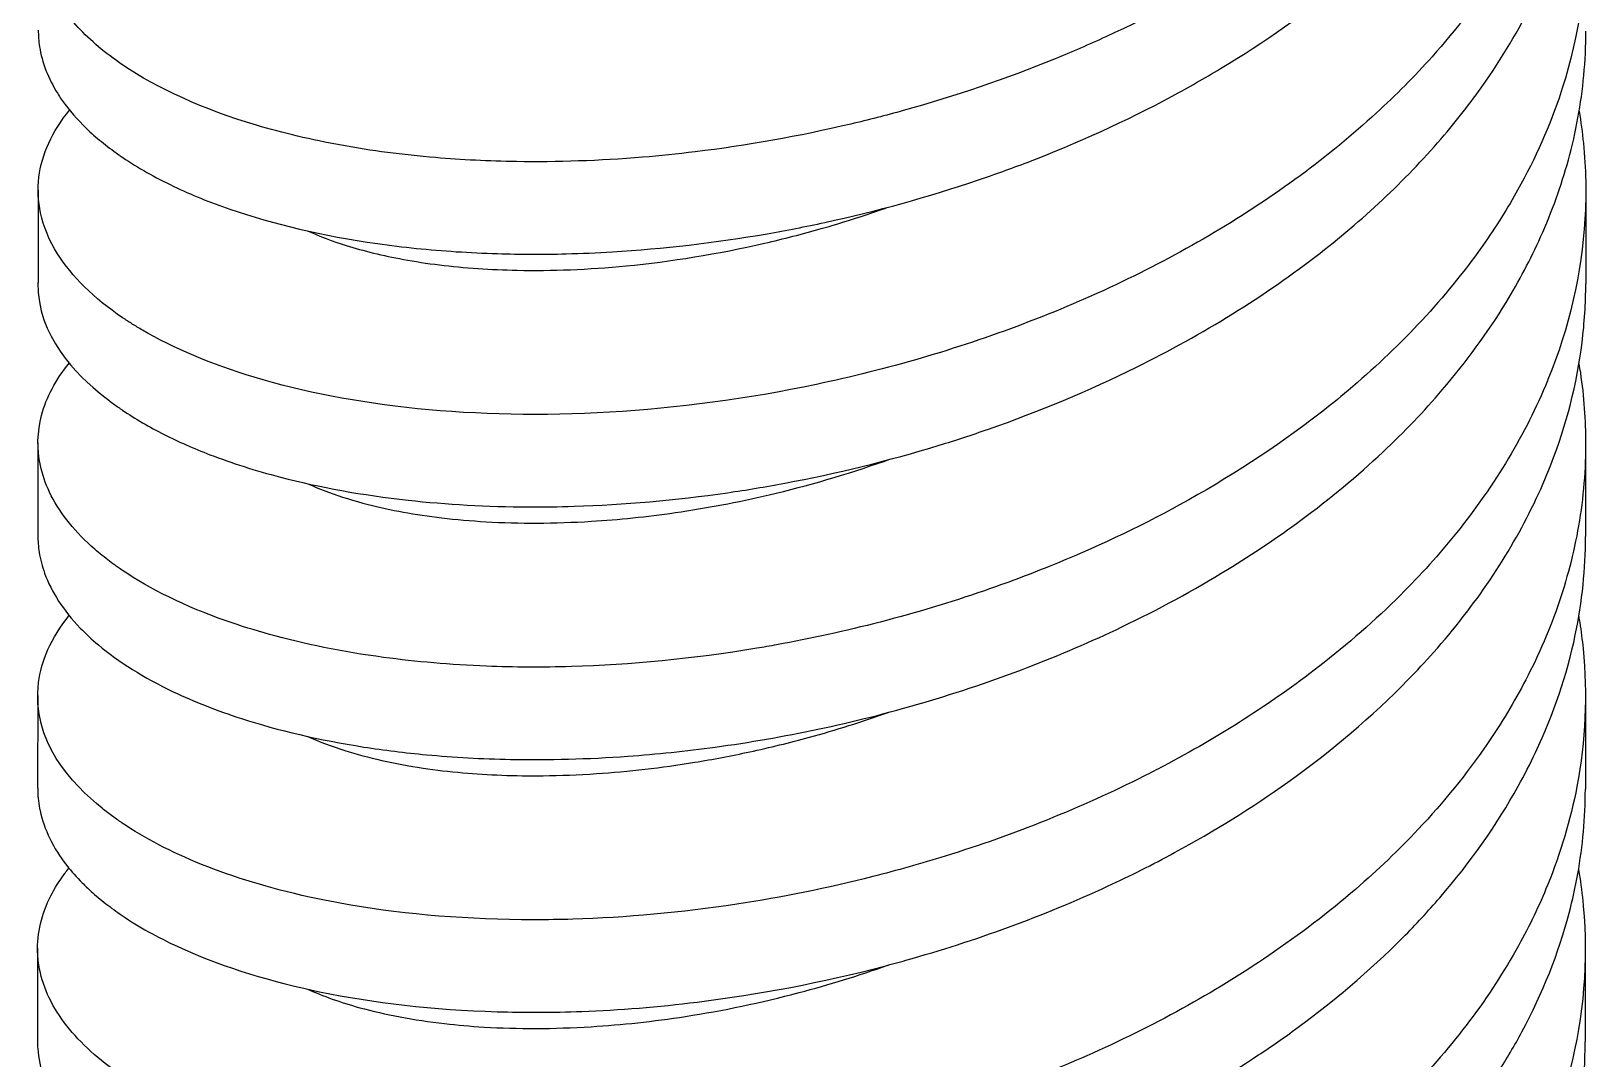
# Model space of a CAD drawing. Header units: millimetres. Extents: x 129 to 6329, y 33 to 3553.
# Drawn here: x 3519.29 to 3539.42, y 2604.66 to 2617.94 of the extents above; entities that cross this region are included whole.
import ezdxf

# ---------------------------------------------------------------- set-up
doc = ezdxf.new("R2010")
doc.units = ezdxf.units.MM
doc.layers.add('vistasIsometricas', color=255, linetype='Continuous')

msp = doc.modelspace()

# ---------------------------------------------------------------- linework, layer by layer
at = {"layer": 'vistasIsometricas', "extrusion": (1e-16, 0.816497, 0.57735)}
for p, q in [((3521.885, 2616.828), (3521.885, 2616.828)), ((3519.384, 2615.885), (3519.383, 2614.69)), ((3539.384, 2615.871), (3539.383, 2614.676)), ((3521.882, 2613.563), (3521.882, 2613.563)), ((3519.382, 2612.621), (3519.381, 2611.426)), ((3539.382, 2612.606), (3539.381, 2611.411)), ((3521.88, 2610.299), (3521.88, 2610.299)), ((3519.379, 2609.356), (3519.378, 2608.161)), ((3539.379, 2609.341), (3539.378, 2608.146)), ((3521.878, 2607.034), (3521.878, 2607.034)), ((3519.377, 2606.091), (3519.376, 2604.896)), ((3539.377, 2606.077), (3539.376, 2604.882))]:
    msp.add_line(p, q, dxfattribs=at)
at = {"layer": 'vistasIsometricas'}
for points, knots in [([(3539.305, 2626.699), (3539.406, 2626.097), (3539.418, 2625.49), (3539.318, 2624.699), (3539.285, 2624.513), (3539.13, 2623.807), (3538.95, 2623.294), (3538.625, 2622.628), (3538.537, 2622.464), (3538.156, 2621.808), (3537.809, 2621.334), (3537.265, 2620.724), (3537.119, 2620.57), (3536.527, 2619.986), (3536.039, 2619.579), (3535.329, 2619.076), (3535.147, 2618.953), (3534.4, 2618.477), (3533.804, 2618.155), (3532.966, 2617.768), (3532.748, 2617.674), (3531.889, 2617.322), (3531.232, 2617.099), (3530.339, 2616.852), (3530.113, 2616.794), (3529.214, 2616.581), (3528.54, 2616.462), (3527.646, 2616.353), (3527.419, 2616.33), (3526.637, 2616.266), (3526.092, 2616.247), (3525.207, 2616.26), (3524.858, 2616.278), (3524.096, 2616.342), (3523.69, 2616.396), (3522.915, 2616.536), (3522.548, 2616.623), (3521.513, 2616.932), (3520.931, 2617.197), (3520.252, 2617.656), (3520.059, 2617.819), (3519.746, 2618.155), (3519.626, 2618.328), (3519.456, 2618.679), (3519.406, 2618.856), (3519.379, 2619.18), (3519.39, 2619.325), (3519.472, 2619.675), (3519.568, 2619.878), (3519.735, 2620.112), (3519.763, 2620.148), (3519.793, 2620.184)], [0.175516, 0.175516, 0.175516, 0.175516, 0.295062, 0.295062, 0.331951, 0.331951, 0.435712, 0.435712, 0.470161, 0.470161, 0.5745, 0.5745, 0.6108, 0.6108, 0.714701, 0.714701, 0.749581, 0.749581, 0.853819, 0.853819, 0.889777, 0.889777, 0.99376, 0.99376, 1.028893, 1.028893, 1.133071, 1.133071, 1.168832, 1.168832, 1.257082, 1.257082, 1.317083, 1.317083, 1.392121, 1.392121, 1.468103, 1.468103, 1.622227, 1.622227, 1.699445, 1.699445, 1.775031, 1.775031, 1.849859, 1.849859, 1.91036, 1.91036, 1.997179, 1.997179, 2.013337, 2.013337, 2.013337, 2.013337]), ([(3520.478, 2616.308), (3520.673, 2616.176), (3520.893, 2616.051), (3521.36, 2615.829), (3521.603, 2615.73), (3522.424, 2615.447), (3523.065, 2615.295), (3523.934, 2615.172), (3524.101, 2615.152), (3524.61, 2615.1), (3524.96, 2615.077), (3525.611, 2615.057), (3525.907, 2615.056), (3526.406, 2615.069), (3526.605, 2615.077), (3527.46, 2615.129), (3528.131, 2615.206), (3529.054, 2615.367), (3529.301, 2615.415), (3530.217, 2615.614), (3530.882, 2615.797), (3531.746, 2616.09), (3531.956, 2616.165), (3532.812, 2616.493), (3533.441, 2616.779), (3534.251, 2617.215), (3534.46, 2617.333), (3535.233, 2617.799), (3535.765, 2618.175), (3536.414, 2618.713), (3536.57, 2618.85), (3537.179, 2619.415), (3537.587, 2619.867), (3538.059, 2620.505), (3538.174, 2620.673), (3538.589, 2621.327), (3538.835, 2621.827), (3539.078, 2622.512), (3539.131, 2622.684), (3539.316, 2623.379), (3539.387, 2623.907), (3539.39, 2624.447), (3539.39, 2624.458), (3539.39, 2624.47)], [0.000013, 0.000013, 0.000013, 0.000013, 0.066579, 0.066579, 0.127844, 0.127844, 0.259614, 0.259614, 0.290363, 0.290363, 0.351294, 0.351294, 0.400533, 0.400533, 0.43267, 0.43267, 0.537521, 0.537521, 0.575811, 0.575811, 0.67924, 0.67924, 0.712688, 0.712688, 0.817256, 0.817256, 0.85438, 0.85438, 0.958086, 0.958086, 0.992363, 0.992363, 1.096741, 1.096741, 1.133179, 1.133179, 1.237048, 1.237048, 1.271825, 1.271825, 1.376087, 1.376087, 1.378301, 1.378301, 1.378301, 1.378301]), ([(3539.302, 2623.434), (3539.312, 2623.376), (3539.321, 2623.317), (3539.329, 2623.258), (3539.348, 2623.123), (3539.363, 2622.987), (3539.373, 2622.85), (3539.423, 2622.149), (3539.354, 2621.438), (3539.162, 2620.736), (3539.127, 2620.611), (3539.089, 2620.486), (3539.047, 2620.361), (3538.856, 2619.799), (3538.586, 2619.245), (3538.24, 2618.711), (3537.996, 2618.333), (3537.714, 2617.965), (3537.397, 2617.61), (3537.174, 2617.36), (3536.933, 2617.117), (3536.676, 2616.881), (3536.064, 2616.319), (3535.359, 2615.8), (3534.583, 2615.339), (3533.818, 2614.885), (3532.985, 2614.487), (3532.111, 2614.156), (3531.25, 2613.83), (3530.35, 2613.568), (3529.442, 2613.377), (3528.547, 2613.188), (3527.645, 2613.068), (3526.769, 2613.017), (3525.905, 2612.967), (3525.067, 2612.984), (3524.286, 2613.063), (3523.516, 2613.141), (3522.802, 2613.28), (3522.174, 2613.47), (3521.621, 2613.637), (3521.135, 2613.843), (3520.731, 2614.078), (3520.687, 2614.104), (3520.643, 2614.131), (3520.601, 2614.157), (3520.595, 2614.16), (3520.59, 2614.164), (3520.585, 2614.167), (3520.569, 2614.177), (3520.553, 2614.187), (3520.538, 2614.197), (3520.527, 2614.204), (3520.517, 2614.211), (3520.507, 2614.218), (3520.496, 2614.225), (3520.484, 2614.233), (3520.476, 2614.238)], [0.377136405, 0.377136405, 0.377136405, 0.377136405, 0.377215501, 0.377215501, 0.377215501, 0.377397888, 0.377397888, 0.377397888, 0.378335314, 0.378335314, 0.378335314, 0.378502621, 0.378502621, 0.378502621, 0.379257287, 0.379257287, 0.379257287, 0.37978974, 0.37978974, 0.37978974, 0.380164552, 0.380164552, 0.380164552, 0.381057762, 0.381057762, 0.381057762, 0.381937573, 0.381937573, 0.381937573, 0.382804587, 0.382804587, 0.382804587, 0.383659304, 0.383659304, 0.383659304, 0.38450226, 0.38450226, 0.38450226, 0.385333932, 0.385333932, 0.385333932, 0.386064448, 0.386064448, 0.386064448, 0.386144893, 0.386144893, 0.386144893, 0.386154749, 0.386154749, 0.386154749, 0.386185115, 0.386185115, 0.386185115, 0.386205226, 0.386205226, 0.386205226, 0.386225338, 0.386225338, 0.386225338, 0.386225338]), ([(3520.475, 2613.043), (3520.638, 2612.933), (3520.818, 2612.828), (3521.197, 2612.637), (3521.394, 2612.55), (3521.887, 2612.36), (3522.192, 2612.263), (3523.022, 2612.047), (3523.574, 2611.946), (3524.662, 2611.826), (3525.184, 2611.797), (3525.917, 2611.793), (3526.112, 2611.796), (3526.954, 2611.822), (3527.619, 2611.88), (3528.539, 2612.013), (3528.786, 2612.054), (3529.701, 2612.226), (3530.37, 2612.389), (3531.242, 2612.656), (3531.453, 2612.725), (3532.322, 2613.028), (3532.962, 2613.295), (3534.436, 2614.024), (3535.235, 2614.518), (3536.554, 2615.544), (3537.093, 2616.054), (3537.748, 2616.825), (3537.928, 2617.058), (3538.343, 2617.657), (3538.559, 2618.029), (3538.885, 2618.718), (3539.007, 2619.031), (3539.217, 2619.714), (3539.296, 2620.083), (3539.369, 2620.678), (3539.384, 2620.901), (3539.388, 2621.152), (3539.388, 2621.178), (3539.388, 2621.205)], [0.000018, 0.000018, 0.000018, 0.000018, 0.055486, 0.055486, 0.107271, 0.107271, 0.176731, 0.176731, 0.284041, 0.284041, 0.374034, 0.374034, 0.40609, 0.40609, 0.510957, 0.510957, 0.549323, 0.549323, 0.652735, 0.652735, 0.686129, 0.686129, 0.790709, 0.790709, 0.937306, 0.937306, 1.061267, 1.061267, 1.113018, 1.113018, 1.191743, 1.191743, 1.255577, 1.255577, 1.329041, 1.329041, 1.373156, 1.373156, 1.3784, 1.3784, 1.3784, 1.3784]), ([(3539.3, 2620.17), (3539.355, 2619.84), (3539.384, 2619.51), (3539.386, 2619.183), (3539.391, 2618.465), (3539.27, 2617.757), (3539.038, 2617.076), (3538.889, 2616.641), (3538.694, 2616.217), (3538.459, 2615.809), (3538.317, 2615.56), (3538.159, 2615.317), (3537.988, 2615.08), (3537.521, 2614.436), (3536.953, 2613.838), (3536.313, 2613.299), (3536.19, 2613.195), (3536.064, 2613.094), (3535.936, 2612.994), (3535.376, 2612.56), (3534.77, 2612.168), (3534.135, 2611.82), (3533.591, 2611.522), (3533.025, 2611.257), (3532.45, 2611.025), (3532.173, 2610.913), (3531.893, 2610.808), (3531.612, 2610.711), (3530.717, 2610.403), (3529.81, 2610.172), (3528.927, 2610.012), (3528.842, 2609.996), (3528.758, 2609.982), (3528.673, 2609.968), (3527.844, 2609.829), (3527.037, 2609.754), (3526.275, 2609.731), (3525.898, 2609.72), (3525.533, 2609.722), (3525.18, 2609.736), (3524.712, 2609.755), (3524.267, 2609.793), (3523.849, 2609.85), (3523.312, 2609.922), (3522.819, 2610.023), (3522.375, 2610.146), (3522.182, 2610.2), (3521.999, 2610.257), (3521.825, 2610.318), (3521.283, 2610.507), (3520.832, 2610.731), (3520.474, 2610.974)], [0.37992068, 0.37992068, 0.37992068, 0.37992068, 0.38038047, 0.38038047, 0.38038047, 0.38138711, 0.38138711, 0.38138711, 0.38203093, 0.38203093, 0.38203093, 0.38242223, 0.38242223, 0.38242223, 0.38348836, 0.38348836, 0.38348836, 0.38369339, 0.38369339, 0.38369339, 0.3845885, 0.3845885, 0.3845885, 0.38535584, 0.38535584, 0.38535584, 0.38572612, 0.38572612, 0.38572612, 0.38690531, 0.38690531, 0.38690531, 0.3870183, 0.3870183, 0.3870183, 0.38813102, 0.38813102, 0.38813102, 0.38868075, 0.38868075, 0.38868075, 0.38940924, 0.38940924, 0.38940924, 0.39034321, 0.39034321, 0.39034321, 0.39074732, 0.39074732, 0.39074732, 0.39200566, 0.39200566, 0.39200566, 0.39200566]), ([(3519.381, 2611.426), (3519.381, 2611.353), (3519.387, 2611.28), (3519.412, 2611.117), (3519.436, 2611.027), (3519.556, 2610.694), (3519.71, 2610.456), (3520, 2610.155), (3520.078, 2610.082), (3520.425, 2609.792), (3520.749, 2609.588), (3521.265, 2609.343), (3521.406, 2609.281), (3521.7, 2609.166), (3521.852, 2609.111), (3522.488, 2608.906), (3523.017, 2608.782), (3523.854, 2608.651), (3524.125, 2608.618), (3524.755, 2608.559), (3525.118, 2608.539), (3525.981, 2608.523), (3526.488, 2608.536), (3527.377, 2608.6), (3527.754, 2608.639), (3528.574, 2608.751), (3529.017, 2608.828), (3529.916, 2609.018), (3530.369, 2609.132), (3531.277, 2609.399), (3531.731, 2609.551), (3532.589, 2609.881), (3532.993, 2610.054), (3533.862, 2610.47), (3534.319, 2610.718), (3535.083, 2611.187), (3535.399, 2611.399), (3536.078, 2611.9), (3536.432, 2612.194), (3537.036, 2612.761), (3537.293, 2613.029), (3537.84, 2613.669), (3538.116, 2614.046), (3538.522, 2614.712), (3538.671, 2614.994), (3538.947, 2615.609), (3539.067, 2615.942), (3539.258, 2616.638), (3539.324, 2617.002), (3539.376, 2617.558), (3539.385, 2617.749), (3539.386, 2617.94)], [1.378425, 1.378425, 1.378425, 1.378425, 1.408984, 1.408984, 1.446678, 1.446678, 1.550248, 1.550248, 1.584117, 1.584117, 1.688589, 1.688589, 1.725359, 1.725359, 1.761733, 1.761733, 1.870791, 1.870791, 1.920564, 1.920564, 1.983173, 1.983173, 2.065624, 2.065624, 2.124855, 2.124855, 2.193541, 2.193541, 2.26387, 2.26387, 2.335571, 2.335571, 2.402131, 2.402131, 2.4822, 2.4822, 2.542373, 2.542373, 2.617703, 2.617703, 2.680846, 2.680846, 2.763706, 2.763706, 2.82281, 2.82281, 2.890267, 2.890267, 2.962419, 2.962419, 3.000073, 3.000073, 3.000073, 3.000073]), ([(3519.386, 2617.955), (3519.386, 2617.883), (3519.391, 2617.812), (3519.402, 2617.74), (3519.434, 2617.535), (3519.513, 2617.332), (3519.637, 2617.133), (3519.666, 2617.087), (3519.698, 2617.04), (3519.732, 2616.995), (3519.822, 2616.874), (3519.93, 2616.756), (3520.054, 2616.641), (3520.116, 2616.583), (3520.183, 2616.527), (3520.253, 2616.471), (3520.289, 2616.444), (3520.325, 2616.416), (3520.362, 2616.389), (3520.383, 2616.374), (3520.404, 2616.359), (3520.425, 2616.344), (3520.439, 2616.334), (3520.453, 2616.324), (3520.468, 2616.314), (3520.471, 2616.312), (3520.477, 2616.309), (3520.478, 2616.308)], [0.61590736, 0.61590736, 0.61590736, 0.61590736, 0.616097165, 0.616097165, 0.616097165, 0.616640921, 0.616640921, 0.616640921, 0.616768205, 0.616768205, 0.616768205, 0.617103725, 0.617103725, 0.617103725, 0.617271485, 0.617271485, 0.617271485, 0.617355365, 0.617355365, 0.617355365, 0.617401217, 0.617401217, 0.617401217, 0.617432402, 0.617432402, 0.617432402, 0.617439245, 0.617439245, 0.617439245, 0.617439245]), ([(3520.476, 2614.238), (3520.102, 2614.491), (3519.819, 2614.771), (3519.636, 2615.063), (3519.527, 2615.236), (3519.454, 2615.413), (3519.415, 2615.592), (3519.383, 2615.745), (3519.375, 2615.899), (3519.394, 2616.053), (3519.431, 2616.349), (3519.564, 2616.642), (3519.79, 2616.92)], [0.386225338, 0.386225338, 0.386225338, 0.386225338, 0.387134057, 0.387134057, 0.387134057, 0.387670426, 0.387670426, 0.387670426, 0.388128957, 0.388128957, 0.388128957, 0.389013579, 0.389013579, 0.389013579, 0.389013579]), ([(3539.298, 2616.905), (3539.321, 2616.768), (3539.339, 2616.631), (3539.353, 2616.493), (3539.386, 2616.168), (3539.393, 2615.841), (3539.373, 2615.515), (3539.332, 2614.813), (3539.171, 2614.115), (3538.895, 2613.438), (3538.893, 2613.432), (3538.89, 2613.427), (3538.888, 2613.421), (3538.608, 2612.739), (3538.211, 2612.079), (3537.712, 2611.458), (3537.491, 2611.182), (3537.249, 2610.914), (3536.989, 2610.655), (3536.664, 2610.331), (3536.31, 2610.021), (3535.931, 2609.728), (3535.32, 2609.254), (3534.645, 2608.824), (3533.925, 2608.444), (3533.842, 2608.401), (3533.759, 2608.358), (3533.674, 2608.315), (3532.86, 2607.905), (3531.994, 2607.558), (3531.106, 2607.282), (3530.796, 2607.185), (3530.483, 2607.097), (3530.17, 2607.017), (3529.585, 2606.869), (3528.996, 2606.751), (3528.412, 2606.662), (3527.693, 2606.552), (3526.981, 2606.488), (3526.294, 2606.467), (3526.124, 2606.462), (3525.956, 2606.46), (3525.789, 2606.46), (3524.948, 2606.46), (3524.151, 2606.526), (3523.426, 2606.649), (3523.242, 2606.681), (3523.063, 2606.716), (3522.889, 2606.754), (3522.377, 2606.867), (3521.91, 2607.009), (3521.497, 2607.176), (3521.105, 2607.334), (3520.761, 2607.513), (3520.471, 2607.709)], [0.38747663, 0.38747663, 0.38747663, 0.38747663, 0.38767042, 0.38767042, 0.38767042, 0.38812899, 0.38812899, 0.38812899, 0.38911551, 0.38911551, 0.38911551, 0.38912386, 0.38912386, 0.38912386, 0.39011873, 0.39011873, 0.39011873, 0.3905606, 0.3905606, 0.3905606, 0.39111363, 0.39111363, 0.39111363, 0.39200568, 0.39200568, 0.39200568, 0.39210849, 0.39210849, 0.39210849, 0.39310336, 0.39310336, 0.39310336, 0.39345077, 0.39345077, 0.39345077, 0.39409825, 0.39409825, 0.39409825, 0.39489586, 0.39489586, 0.39489586, 0.39509312, 0.39509312, 0.39509312, 0.39608799, 0.39608799, 0.39608799, 0.39634095, 0.39634095, 0.39634095, 0.39708287, 0.39708287, 0.39708287, 0.39778604, 0.39778604, 0.39778604, 0.39778604]), ([(3522.873, 2615.358), (3523.022, 2615.29), (3523.186, 2615.228), (3523.589, 2615.102), (3523.837, 2615.041), (3524.403, 2614.937), (3524.725, 2614.897), (3525.234, 2614.862), (3525.403, 2614.855), (3526.022, 2614.843), (3526.493, 2614.861), (3527.562, 2614.964), (3528.163, 2615.061), (3529.016, 2615.257), (3529.26, 2615.32), (3529.774, 2615.466), (3530.042, 2615.551), (3530.33, 2615.652), (3530.351, 2615.66), (3530.372, 2615.667)], [-7.451291, -7.451291, -7.451291, -7.451291, -7.4038423, -7.4038423, -7.3441222, -7.3441222, -7.2775725, -7.2775725, -7.2456567, -7.2456567, -7.163785, -7.163785, -7.0669746, -7.0669746, -7.0282343, -7.0282343, -6.9856883, -6.9856883, -6.9822988, -6.9822988, -6.9822988, -6.9822988]), ([(3519.381, 2614.692), (3519.372, 2614.003), (3519.873, 2613.508), (3520.23, 2613.223), (3520.275, 2613.187), (3520.318, 2613.155), (3520.359, 2613.125), (3520.379, 2613.11), (3520.399, 2613.096), (3520.419, 2613.082), (3520.429, 2613.075), (3520.438, 2613.069), (3520.448, 2613.062), (3520.452, 2613.059), (3520.457, 2613.056), (3520.461, 2613.053), (3520.466, 2613.049), (3520.471, 2613.046), (3520.475, 2613.043)], [0.606750896, 0.606750896, 0.606750896, 0.606750896, 0.610677906, 0.610677906, 0.610677906, 0.61116839, 0.61116839, 0.61116839, 0.611413632, 0.611413632, 0.611413632, 0.611536253, 0.611536253, 0.611536253, 0.611597563, 0.611597563, 0.611597563, 0.611658874, 0.611658874, 0.611658874, 0.611658874]), ([(3520.471, 2606.514), (3520.682, 2606.371), (3520.923, 2606.236), (3521.19, 2606.113), (3521.689, 2605.882), (3522.28, 2605.69), (3522.942, 2605.547), (3522.968, 2605.541), (3522.995, 2605.536), (3523.021, 2605.53), (3523.718, 2605.386), (3524.492, 2605.297), (3525.314, 2605.272), (3525.671, 2605.261), (3526.037, 2605.262), (3526.409, 2605.276), (3526.898, 2605.295), (3527.397, 2605.334), (3527.902, 2605.397), (3528.703, 2605.495), (3529.517, 2605.65), (3530.32, 2605.862), (3530.413, 2605.886), (3530.505, 2605.911), (3530.597, 2605.937), (3531.493, 2606.187), (3532.373, 2606.508), (3533.204, 2606.893), (3533.499, 2607.03), (3533.787, 2607.174), (3534.068, 2607.327), (3534.584, 2607.606), (3535.075, 2607.91), (3535.534, 2608.238), (3536.105, 2608.645), (3536.626, 2609.088), (3537.086, 2609.559), (3537.2, 2609.676), (3537.31, 2609.794), (3537.416, 2609.914), (3537.954, 2610.52), (3538.392, 2611.168), (3538.715, 2611.84), (3538.794, 2612.004), (3538.866, 2612.169), (3538.931, 2612.336), (3539.134, 2612.854), (3539.27, 2613.384), (3539.336, 2613.917), (3539.367, 2614.17), (3539.383, 2614.423), (3539.383, 2614.676)], [0.600098169, 0.600098169, 0.600098169, 0.600098169, 0.600591552, 0.600591552, 0.600591552, 0.601512031, 0.601512031, 0.601512031, 0.60154852, 0.60154852, 0.60154852, 0.602508803, 0.602508803, 0.602508803, 0.602925894, 0.602925894, 0.602925894, 0.603472457, 0.603472457, 0.603472457, 0.604339757, 0.604339757, 0.604339757, 0.604439465, 0.604439465, 0.604439465, 0.605409895, 0.605409895, 0.605409895, 0.60575362, 0.60575362, 0.60575362, 0.6063838, 0.6063838, 0.6063838, 0.607167483, 0.607167483, 0.607167483, 0.607361176, 0.607361176, 0.607361176, 0.608342081, 0.608342081, 0.608342081, 0.608581346, 0.608581346, 0.608581346, 0.609326567, 0.609326567, 0.609326567, 0.609679453, 0.609679453, 0.609679453, 0.609679453]), ([(3520.474, 2610.974), (3520.467, 2610.978), (3520.455, 2610.986), (3520.446, 2610.993), (3520.437, 2610.999), (3520.428, 2611.005), (3520.419, 2611.011), (3520.401, 2611.024), (3520.383, 2611.037), (3520.365, 2611.05), (3520.36, 2611.053), (3520.355, 2611.057), (3520.35, 2611.06), (3520.32, 2611.083), (3520.29, 2611.105), (3520.262, 2611.127), (3520.194, 2611.18), (3520.131, 2611.233), (3520.071, 2611.287), (3519.828, 2611.507), (3519.647, 2611.742), (3519.532, 2611.983), (3519.477, 2612.097), (3519.438, 2612.212), (3519.413, 2612.328), (3519.367, 2612.544), (3519.372, 2612.762), (3519.429, 2612.977), (3519.49, 2613.209), (3519.61, 2613.437), (3519.788, 2613.655)], [0.392005661, 0.392005661, 0.392005661, 0.392005661, 0.392028241, 0.392028241, 0.392028241, 0.39205082, 0.39205082, 0.39205082, 0.392095979, 0.392095979, 0.392095979, 0.392108444, 0.392108444, 0.392108444, 0.392186298, 0.392186298, 0.392186298, 0.392366934, 0.392366934, 0.392366934, 0.393103334, 0.393103334, 0.393103334, 0.393450754, 0.393450754, 0.393450754, 0.394098229, 0.394098229, 0.394098229, 0.394793852, 0.394793852, 0.394793852, 0.394793852]), ([(3539.295, 2613.641), (3539.347, 2613.336), (3539.375, 2613.029), (3539.387, 2612.352), (3539.361, 2611.983), (3539.244, 2611.264), (3539.157, 2610.913), (3538.924, 2610.226), (3538.78, 2609.89), (3538.461, 2609.276), (3538.293, 2608.998), (3537.845, 2608.346), (3537.549, 2607.98), (3536.967, 2607.362), (3536.698, 2607.105), (3536.06, 2606.555), (3535.685, 2606.268), (3534.931, 2605.755), (3534.557, 2605.527), (3533.771, 2605.093), (3533.359, 2604.89), (3532.578, 2604.545), (3532.211, 2604.398), (3531.326, 2604.079), (3530.803, 2603.918), (3529.855, 2603.671), (3529.433, 2603.577), (3528.541, 2603.411), (3528.072, 2603.343), (3527.164, 2603.246), (3526.726, 2603.216), (3525.872, 2603.19), (3525.457, 2603.193), (3524.639, 2603.232), (3524.237, 2603.268), (3523.487, 2603.369), (3523.137, 2603.432), (3522.518, 2603.573), (3522.245, 2603.648), (3521.639, 2603.846), (3521.32, 2603.975), (3520.825, 2604.221), (3520.633, 2604.333), (3520.168, 2604.649), (3519.932, 2604.864), (3519.57, 2605.325), (3519.452, 2605.572), (3519.389, 2605.896), (3519.38, 2605.969), (3519.369, 2606.288), (3519.427, 2606.533), (3519.599, 2606.869), (3519.66, 2606.966), (3519.748, 2607.083), (3519.766, 2607.104), (3519.783, 2607.126)], [0.175538, 0.175538, 0.175538, 0.175538, 0.2361, 0.2361, 0.308816, 0.308816, 0.37874, 0.37874, 0.447715, 0.447715, 0.506974, 0.506974, 0.589335, 0.589335, 0.65184, 0.65184, 0.728003, 0.728003, 0.796479, 0.796479, 0.866553, 0.866553, 0.925938, 0.925938, 1.007926, 1.007926, 1.073201, 1.073201, 1.146133, 1.146133, 1.215969, 1.215969, 1.285007, 1.285007, 1.356401, 1.356401, 1.424353, 1.424353, 1.483503, 1.483503, 1.56359, 1.56359, 1.622582, 1.622582, 1.722649, 1.722649, 1.827755, 1.827755, 1.85853, 1.85853, 1.961096, 1.961096, 2.00315, 2.00315, 2.012814, 2.012814, 2.012814, 2.012814]), ([(3522.871, 2612.093), (3522.954, 2612.055), (3523.043, 2612.019), (3523.294, 2611.926), (3523.465, 2611.873), (3523.937, 2611.752), (3524.256, 2611.693), (3524.785, 2611.631), (3524.975, 2611.614), (3525.6, 2611.578), (3526.056, 2611.579), (3526.886, 2611.63), (3527.249, 2611.667), (3528.016, 2611.778), (3528.422, 2611.854), (3529.328, 2612.067), (3529.828, 2612.212), (3530.339, 2612.392), (3530.354, 2612.397), (3530.369, 2612.402)], [-8.0734723, -8.0734723, -8.0734723, -8.0734723, -8.0467577, -8.0467577, -8.001647, -8.001647, -7.930709, -7.930709, -7.8929803, -7.8929803, -7.8111504, -7.8111504, -7.75089, -7.75089, -7.6860548, -7.6860548, -7.6069578, -7.6069578, -7.6045322, -7.6045322, -7.6045322, -7.6045322]), ([(3519.376, 2604.896), (3519.376, 2604.862), (3519.377, 2604.828), (3519.398, 2604.546), (3519.484, 2604.299), (3519.688, 2603.979), (3519.747, 2603.9), (3520.011, 2603.589), (3520.272, 2603.369), (3520.705, 2603.098), (3520.822, 2603.031), (3521.069, 2602.903), (3521.198, 2602.842), (3521.758, 2602.599), (3522.242, 2602.443), (3523.161, 2602.23), (3523.568, 2602.159), (3524.386, 2602.058), (3524.79, 2602.026), (3525.551, 2601.998), (3525.901, 2601.997), (3526.63, 2602.017), (3527.009, 2602.041), (3527.58, 2602.095), (3527.769, 2602.115), (3528.613, 2602.222), (3529.275, 2602.342), (3530.215, 2602.568), (3530.494, 2602.642), (3531.446, 2602.919), (3532.108, 2603.154), (3532.94, 2603.509), (3533.129, 2603.594), (3533.939, 2603.977), (3534.533, 2604.307), (3535.26, 2604.783), (3535.426, 2604.897), (3536.111, 2605.392), (3536.59, 2605.798), (3537.187, 2606.398), (3537.346, 2606.57), (3537.895, 2607.205), (3538.234, 2607.687), (3538.591, 2608.331), (3538.666, 2608.476), (3538.969, 2609.118), (3539.141, 2609.625), (3539.293, 2610.354), (3539.326, 2610.57), (3539.37, 2610.994), (3539.381, 2611.203), (3539.381, 2611.411)], [1.378248, 1.378248, 1.378248, 1.378248, 1.3925, 1.3925, 1.496516, 1.496516, 1.531754, 1.531754, 1.635907, 1.635907, 1.671586, 1.671586, 1.706929, 1.706929, 1.817362, 1.817362, 1.89615, 1.89615, 1.967405, 1.967405, 2.025593, 2.025593, 2.086158, 2.086158, 2.115839, 2.115839, 2.218101, 2.218101, 2.261547, 2.261547, 2.366846, 2.366846, 2.398272, 2.398272, 2.503119, 2.503119, 2.535279, 2.535279, 2.638283, 2.638283, 2.678404, 2.678404, 2.78358, 2.78358, 2.813911, 2.813911, 2.916349, 2.916349, 2.958984, 2.958984, 3.00015, 3.00015, 3.00015, 3.00015]), ([(3520.471, 2607.709), (3520.466, 2607.712), (3520.462, 2607.716), (3520.457, 2607.719), (3520.452, 2607.722), (3520.447, 2607.726), (3520.442, 2607.729), (3520.432, 2607.736), (3520.421, 2607.743), (3520.411, 2607.751), (3520.39, 2607.765), (3520.369, 2607.78), (3520.348, 2607.796), (3520.304, 2607.828), (3520.259, 2607.862), (3520.213, 2607.9), (3519.82, 2608.216), (3519.294, 2608.763), (3519.39, 2609.527), (3519.424, 2609.797), (3519.545, 2610.096), (3519.79, 2610.398)], [0.397786035, 0.397786035, 0.397786035, 0.397786035, 0.397847129, 0.397847129, 0.397847129, 0.397908222, 0.397908222, 0.397908222, 0.39803041, 0.39803041, 0.39803041, 0.398274784, 0.398274784, 0.398274784, 0.398763532, 0.398763532, 0.398763532, 0.402906284, 0.402906284, 0.402906284, 0.404370377, 0.404370377, 0.404370377, 0.404370377]), ([(3539.293, 2610.376), (3539.297, 2610.351), (3539.301, 2610.326), (3539.305, 2610.301), (3539.323, 2610.189), (3539.337, 2610.076), (3539.348, 2609.964), (3539.408, 2609.37), (3539.381, 2608.772), (3539.269, 2608.182), (3539.187, 2607.752), (3539.06, 2607.326), (3538.89, 2606.909), (3538.782, 2606.644), (3538.657, 2606.382), (3538.514, 2606.125), (3538.148, 2605.462), (3537.669, 2604.828), (3537.096, 2604.239), (3537.059, 2604.201), (3537.022, 2604.164), (3536.984, 2604.126), (3536.437, 2603.581), (3535.808, 2603.075), (3535.117, 2602.621), (3534.736, 2602.37), (3534.335, 2602.134), (3533.92, 2601.915), (3533.532, 2601.711), (3533.132, 2601.521), (3532.721, 2601.346), (3531.898, 2600.996), (3531.036, 2600.709), (3530.165, 2600.488), (3530.137, 2600.481), (3530.11, 2600.474), (3530.082, 2600.467), (3529.183, 2600.244), (3528.276, 2600.091), (3527.392, 2600.007), (3527.019, 2599.972), (3526.651, 2599.949), (3526.289, 2599.938), (3525.794, 2599.923), (3525.311, 2599.93), (3524.846, 2599.959), (3524.144, 2600.001), (3523.483, 2600.093), (3522.884, 2600.225), (3522.798, 2600.244), (3522.713, 2600.263), (3522.629, 2600.284), (3521.964, 2600.448), (3521.381, 2600.665), (3520.903, 2600.919), (3520.746, 2601.002), (3520.601, 2601.089), (3520.467, 2601.18)], [0.39903736, 0.39903736, 0.39903736, 0.39903736, 0.39907265, 0.39907265, 0.39907265, 0.39923113, 0.39923113, 0.39923113, 0.40006753, 0.40006753, 0.40006753, 0.40067622, 0.40067622, 0.40067622, 0.40106242, 0.40106242, 0.40106242, 0.40205729, 0.40205729, 0.40205729, 0.40212131, 0.40212131, 0.40212131, 0.40305216, 0.40305216, 0.40305216, 0.4035664, 0.4035664, 0.4035664, 0.40404706, 0.40404706, 0.40404706, 0.40501148, 0.40501148, 0.40501148, 0.40504192, 0.40504192, 0.40504192, 0.40603679, 0.40603679, 0.40603679, 0.40645657, 0.40645657, 0.40645657, 0.40703169, 0.40703169, 0.40703169, 0.40790166, 0.40790166, 0.40790166, 0.40802656, 0.40802656, 0.40802656, 0.40902143, 0.40902143, 0.40902143, 0.40934675, 0.40934675, 0.40934675, 0.40934675]), ([(3522.869, 2608.828), (3523.014, 2608.762), (3523.175, 2608.701), (3523.647, 2608.552), (3523.985, 2608.475), (3524.524, 2608.395), (3524.696, 2608.375), (3525.2, 2608.331), (3525.546, 2608.317), (3526.134, 2608.323), (3526.365, 2608.332), (3527.012, 2608.376), (3527.436, 2608.424), (3528.104, 2608.533), (3528.341, 2608.578), (3528.837, 2608.685), (3529.095, 2608.748), (3529.693, 2608.912), (3530.031, 2609.018), (3530.367, 2609.138)], [-8.6966074, -8.6966074, -8.6966074, -8.6966074, -8.650111, -8.650111, -8.5706419, -8.5706419, -8.5353529, -8.5353529, -8.4706323, -8.4706323, -8.4303606, -8.4303606, -8.3604031, -8.3604031, -8.3223509, -8.3223509, -8.2814175, -8.2814175, -8.2277269, -8.2277269, -8.2277269, -8.2277269]), ([(3519.379, 2608.161), (3519.378, 2608.073), (3519.387, 2607.986), (3519.403, 2607.899), (3519.405, 2607.888), (3519.407, 2607.878), (3519.41, 2607.868), (3519.461, 2607.627), (3519.577, 2607.389), (3519.755, 2607.161), (3519.815, 2607.085), (3519.881, 2607.009), (3519.955, 2606.936), (3519.991, 2606.899), (3520.029, 2606.863), (3520.068, 2606.827), (3520.128, 2606.773), (3520.191, 2606.72), (3520.258, 2606.668), (3520.325, 2606.616), (3520.393, 2606.567), (3520.471, 2606.514)], [0.598361379, 0.598361379, 0.598361379, 0.598361379, 0.598622669, 0.598622669, 0.598622669, 0.598653079, 0.598653079, 0.598653079, 0.599375623, 0.599375623, 0.599375623, 0.599617544, 0.599617544, 0.599617544, 0.599736896, 0.599736896, 0.599736896, 0.599917532, 0.599917532, 0.599917532, 0.600098168, 0.600098168, 0.600098168, 0.600098168]), ([(3519.374, 2601.632), (3519.374, 2601.525), (3519.386, 2601.419), (3519.445, 2601.166), (3519.504, 2601.019), (3519.694, 2600.687), (3519.843, 2600.503), (3520.168, 2600.2), (3520.325, 2600.077), (3520.714, 2599.82), (3520.954, 2599.689), (3521.471, 2599.453), (3521.746, 2599.348), (3522.439, 2599.128), (3522.872, 2599.022), (3523.639, 2598.886), (3523.954, 2598.842), (3524.509, 2598.786), (3524.744, 2598.768), (3525.594, 2598.724), (3526.234, 2598.729), (3527.079, 2598.785), (3527.266, 2598.8), (3528.105, 2598.882), (3528.766, 2598.983), (3529.702, 2599.18), (3529.974, 2599.244), (3530.924, 2599.49), (3531.594, 2599.704), (3532.435, 2600.032), (3532.622, 2600.109), (3533.438, 2600.461), (3534.044, 2600.769), (3534.816, 2601.231), (3535.012, 2601.355), (3535.751, 2601.85), (3536.258, 2602.248), (3536.867, 2602.814), (3537.012, 2602.957), (3537.573, 2603.543), (3537.941, 2604.006), (3538.361, 2604.661), (3538.464, 2604.836), (3538.827, 2605.511), (3539.031, 2606.024), (3539.213, 2606.714), (3539.25, 2606.883), (3539.345, 2607.415), (3539.378, 2607.78), (3539.378, 2608.147)], [1.378465, 1.378465, 1.378465, 1.378465, 1.423029, 1.423029, 1.485073, 1.485073, 1.566749, 1.566749, 1.626246, 1.626246, 1.697221, 1.697221, 1.764603, 1.764603, 1.854844, 1.854844, 1.913542, 1.913542, 1.954726, 1.954726, 2.060012, 2.060012, 2.089731, 2.089731, 2.192259, 2.192259, 2.234489, 2.234489, 2.339819, 2.339819, 2.370339, 2.370339, 2.474219, 2.474219, 2.51062, 2.51062, 2.614992, 2.614992, 2.649311, 2.649311, 2.753034, 2.753034, 2.790098, 2.790098, 2.894653, 2.894653, 2.92817, 2.92817, 3.000295, 3.000295, 3.000295, 3.000295]), ([(3539.291, 2607.111), (3539.314, 2606.974), (3539.332, 2606.837), (3539.346, 2606.699), (3539.348, 2606.678), (3539.35, 2606.656), (3539.352, 2606.634), (3539.415, 2605.928), (3539.357, 2605.216), (3539.178, 2604.518), (3539.102, 2604.224), (3539.005, 2603.932), (3538.888, 2603.644), (3538.727, 2603.25), (3538.527, 2602.863), (3538.291, 2602.486), (3537.934, 2601.916), (3537.494, 2601.371), (3536.982, 2600.862), (3536.908, 2600.788), (3536.833, 2600.716), (3536.757, 2600.644), (3536.149, 2600.073), (3535.45, 2599.549), (3534.687, 2599.086), (3534.437, 2598.934), (3534.18, 2598.789), (3533.918, 2598.651), (3533.377, 2598.366), (3532.812, 2598.109), (3532.231, 2597.883), (3531.557, 2597.622), (3530.863, 2597.401), (3530.162, 2597.224), (3529.964, 2597.173), (3529.766, 2597.126), (3529.567, 2597.083), (3528.666, 2596.886), (3527.762, 2596.76), (3526.889, 2596.703), (3526.687, 2596.689), (3526.486, 2596.68), (3526.287, 2596.674), (3525.629, 2596.654), (3524.992, 2596.673), (3524.392, 2596.729), (3523.857, 2596.778), (3523.351, 2596.857), (3522.881, 2596.96), (3522.665, 2597.008), (3522.457, 2597.061), (3522.257, 2597.119), (3521.624, 2597.302), (3521.078, 2597.535), (3520.639, 2597.803), (3520.579, 2597.84), (3520.52, 2597.877), (3520.464, 2597.915)], [0.40481771, 0.40481771, 0.40481771, 0.40481771, 0.40501149, 0.40501149, 0.40501149, 0.40504195, 0.40504195, 0.40504195, 0.40603683, 0.40603683, 0.40603683, 0.40645658, 0.40645658, 0.40645658, 0.40703173, 0.40703173, 0.40703173, 0.40790168, 0.40790168, 0.40790168, 0.4080266, 0.4080266, 0.4080266, 0.40902147, 0.40902147, 0.40902147, 0.40934677, 0.40934677, 0.40934677, 0.41001636, 0.41001636, 0.41001636, 0.41079186, 0.41079186, 0.41079186, 0.41101124, 0.41101124, 0.41101124, 0.41200611, 0.41200611, 0.41200611, 0.41223695, 0.41223695, 0.41223695, 0.41300099, 0.41300099, 0.41300099, 0.41368204, 0.41368204, 0.41368204, 0.41399587, 0.41399587, 0.41399587, 0.41499074, 0.41499074, 0.41499074, 0.41512713, 0.41512713, 0.41512713, 0.41512713]), ([(3522.866, 2605.564), (3523.064, 2605.474), (3523.29, 2605.393), (3523.868, 2605.234), (3524.235, 2605.164), (3524.801, 2605.1), (3524.971, 2605.085), (3525.581, 2605.048), (3526.045, 2605.049), (3526.926, 2605.103), (3527.333, 2605.147), (3528.232, 2605.286), (3528.724, 2605.388), (3529.602, 2605.62), (3529.985, 2605.738), (3530.364, 2605.873)], [-4.3389654, -4.3389654, -4.3389654, -4.3389654, -4.2755825, -4.2755825, -4.1933402, -4.1933402, -4.1597744, -4.1597744, -4.076464, -4.076464, -4.0089808, -4.0089808, -3.9306514, -3.9306514, -3.8699286, -3.8699286, -3.8699286, -3.8699286]), ([(3519.371, 2598.367), (3519.371, 2598.138), (3519.428, 2597.91), (3519.579, 2597.615), (3519.622, 2597.544), (3519.831, 2597.24), (3520.055, 2597.016), (3520.456, 2596.722), (3520.582, 2596.64), (3521.059, 2596.361), (3521.459, 2596.183), (3522.043, 2595.987), (3522.178, 2595.946), (3522.791, 2595.772), (3523.311, 2595.666), (3524.073, 2595.565), (3524.281, 2595.543), (3525.084, 2595.474), (3525.707, 2595.459), (3526.554, 2595.488), (3526.758, 2595.498), (3527.612, 2595.558), (3528.273, 2595.641), (3529.193, 2595.809), (3529.446, 2595.86), (3530.377, 2596.071), (3531.051, 2596.264), (3531.907, 2596.565), (3532.102, 2596.638), (3532.93, 2596.963), (3533.544, 2597.249), (3534.363, 2597.698), (3534.593, 2597.832), (3535.388, 2598.327), (3535.92, 2598.715), (3536.541, 2599.251), (3536.675, 2599.371), (3537.249, 2599.918), (3537.644, 2600.365), (3538.116, 2601.019), (3538.241, 2601.208), (3538.656, 2601.893), (3538.892, 2602.403), (3539.109, 2603.073), (3539.152, 2603.221), (3539.313, 2603.871), (3539.376, 2604.376), (3539.376, 2604.882)], [17.598406, 17.598406, 17.598406, 17.598406, 17.694211, 17.694211, 17.725054, 17.725054, 17.82765, 17.82765, 17.869613, 17.869613, 17.974945, 17.974945, 18.005264, 18.005264, 18.108855, 18.108855, 18.146509, 18.146509, 18.251222, 18.251222, 18.284061, 18.284061, 18.387297, 18.387297, 18.426456, 18.426456, 18.53149, 18.53149, 18.562735, 18.562735, 18.665454, 18.665454, 18.706868, 18.706868, 18.812177, 18.812177, 18.842076, 18.842076, 18.944953, 18.944953, 18.985672, 18.985672, 19.090925, 19.090925, 19.12074, 19.12074, 19.220665, 19.220665, 19.220665, 19.220665])]:
    msp.add_open_spline(points, degree=3, knots=knots, dxfattribs=at)
for points in [[(3539.168, 2617.503), (3539.168, 2617.503), (3539.168, 2617.503), (3539.168, 2617.503)], [(3522.265, 2616.708), (3522.265, 2616.708), (3522.265, 2616.708), (3522.265, 2616.708)], [(3535.568, 2615.983), (3535.568, 2615.983), (3535.568, 2615.983), (3535.568, 2615.983)], [(3520.456, 2614.252), (3520.456, 2614.252), (3520.456, 2614.252), (3520.456, 2614.252)], [(3532.247, 2614.208), (3532.247, 2614.208), (3532.247, 2614.208), (3532.247, 2614.208)], [(3539.165, 2614.239), (3539.165, 2614.239), (3539.165, 2614.239), (3539.165, 2614.239)], [(3530.855, 2613.733), (3530.855, 2613.733), (3530.855, 2613.733), (3530.855, 2613.733)], [(3522.263, 2613.443), (3522.263, 2613.443), (3522.263, 2613.443), (3522.263, 2613.443)], [(3535.566, 2612.718), (3535.566, 2612.718), (3535.566, 2612.718), (3535.566, 2612.718)], [(3520.458, 2610.993), (3520.458, 2610.993), (3520.458, 2610.993), (3520.458, 2610.993)], [(3532.245, 2610.944), (3532.245, 2610.944), (3532.245, 2610.943), (3532.245, 2610.943)], [(3530.852, 2610.469), (3530.852, 2610.469), (3530.852, 2610.469), (3530.852, 2610.469)], [(3522.26, 2610.179), (3522.26, 2610.179), (3522.26, 2610.179), (3522.26, 2610.179)], [(3535.563, 2609.453), (3535.563, 2609.453), (3535.563, 2609.454), (3535.563, 2609.454)], [(3532.244, 2607.68), (3532.244, 2607.679), (3532.243, 2607.679), (3532.243, 2607.679)], [(3539.161, 2607.709), (3539.161, 2607.709), (3539.161, 2607.709), (3539.161, 2607.709)], [(3530.85, 2607.204), (3530.85, 2607.204), (3530.85, 2607.204), (3530.85, 2607.204)], [(3522.258, 2606.914), (3522.258, 2606.914), (3522.258, 2606.914), (3522.258, 2606.914)]]:
    msp.add_open_spline(points, degree=3, dxfattribs=at)

doc.saveas('drawing.dxf')
